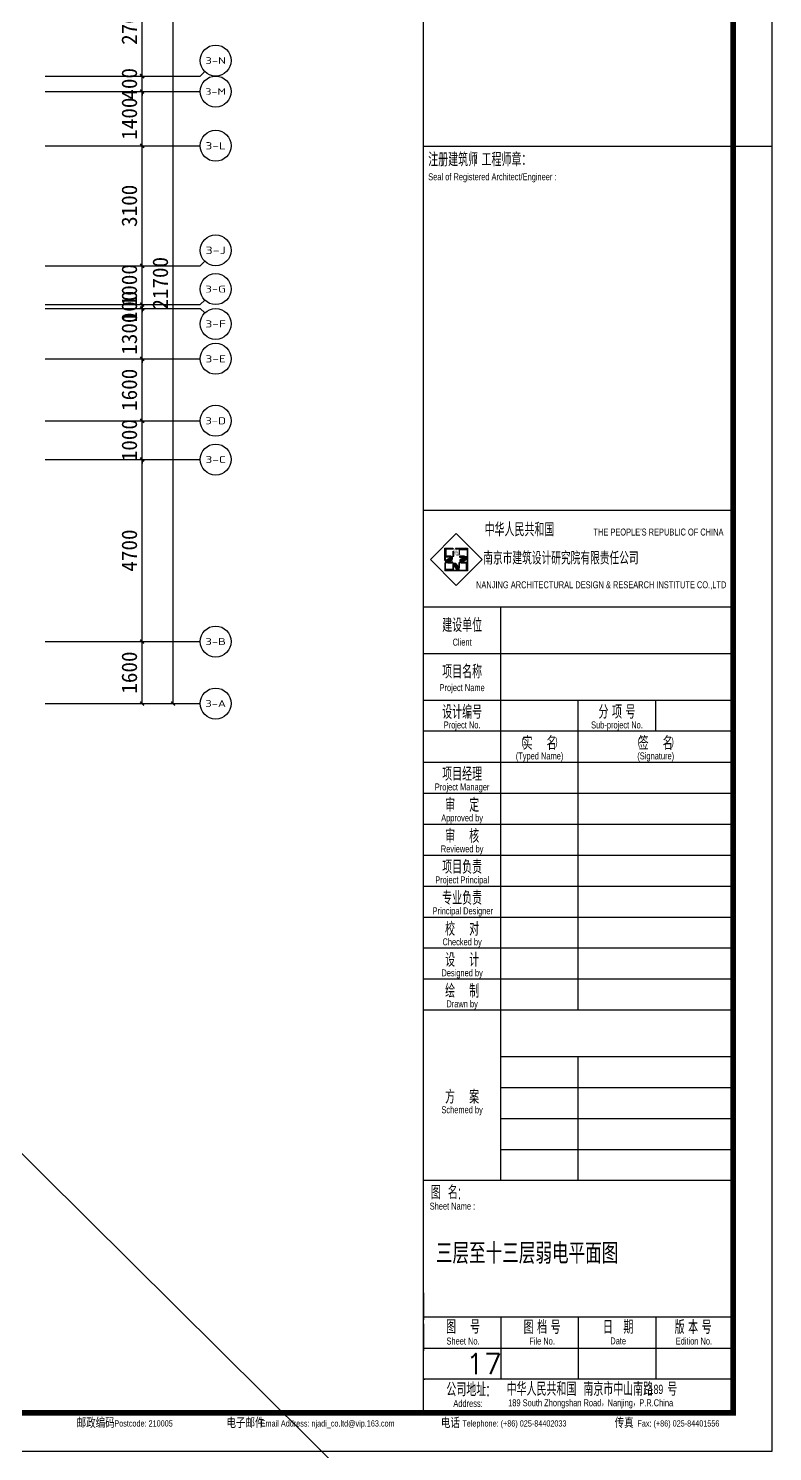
# Model space of a CAD drawing. Extents: x 2378699 to 2462834, y 1041771 to 1211756.
# Drawn here: x 2443615 to 2462834, y 1152338 to 1189078 of the extents above; entities that cross this region are included whole.
import ezdxf
from ezdxf.enums import TextEntityAlignment as Align

# ---------------------------------------------------------------- set-up
doc = ezdxf.new("R2010")
doc.units = 0
doc.header["$LTSCALE"] = 1000
doc.layers.get('0').update_dxf_attribs({"linetype": 'CONTINUOUS'})
doc.layers.get('Defpoints').update_dxf_attribs({"color": 6, "linetype": 'CONTINUOUS'})
for name, color, linetype in [('0p-洞填充', 1, 'CONTINUOUS'), ('AXIS', 3, 'CONTINUOUS'), ('AXIS_TEXT', 7, 'CONTINUOUS'), ('LABEL_FIXBOX_PM', 7, 'CONTINUOUS'), ('LABEL_FIXTXT_PM', 3, 'CONTINUOUS'), ('LABEL_TXT_PM', 1, 'CONTINUOUS'), ('X1', 3, 'CONTINUOUS')]:
    doc.layers.add(name, color=color, linetype=linetype)
doc.styles.add('_TCH_AXIS', font='tssdeng.shx', dxfattribs={"width": 0.7, "bigfont": 'tssdchn.shx'})
doc.styles.add('COMPLEX', font='COMPLEX')
doc.styles.add('HZ', font='romans1.shx', dxfattribs={"width": 0.8, "bigfont": 'hztxt.shx'})
doc.styles.add('LABEL_FIXBOX_PM', font='tssdeng.shx', dxfattribs={"width": 0.7, "bigfont": 'tssdchn.shx'})
doc.styles.add('LABEL_FIXTXT_PM', font='pm_njadri_r.shx', dxfattribs={"width": 0.7, "bigfont": 'pm_njadri_hztxt.shx'})
doc.styles.add('LABEL_TXT_PM', font='pm_njadri_romans1.shx', dxfattribs={"width": 0.7, "bigfont": 'pm_njadri_hztxt.shx'})
doc.styles.add('黑体', font='simhei.ttf')
doc.dimstyles.new('_TCH_ARCH&&100', dxfattribs={"dimtxt": 400, "dimasz": 100, "dimexe": 250, "dimexo": 300, "dimgap": 126.25, "dimtad": 1, "dimdec": 0, "dimdsep": 46, "dimtxsty": '黑体', "dimblk": 'ARCHTICK', "dimcen": 0.09, "dimclrt": 7, "dimazin": 2, "dimtfac": 1, "dimtdec": 0, "dimtix": 1, "dimtmove": 2, "dimatfit": 3, "dimldrblk": 'ARCHTICK', "dimfxl": 0, "dimtolj": 1, "dimtzin": 0, "dimarcsym": 0})
pattern_1 = [(0, (-730.89111, -636.81473), (0.078125, 0.15625), [0, -0.15625])]

# ---------------------------------------------------------------- blocks, each defined once
blk = doc.blocks.new('PMSheet_A1_20150113_5-3892016032414355901')
at = {"layer": 'LABEL_FIXBOX_PM'}
h = blk.add_hatch(color=256, dxfattribs=at)
h.paths.add_polyline_path([(762.26, 232.85), (762.26, 231.16), (762.39, 231.16), (762.39, 233.19), (759.25, 233.19), (759.34, 233.06), (760.21, 233.06), (760.21, 231.79), (760.35, 231.58), (760.35, 232.85)])
h.paths.add_polyline_path([(756.57, 233.19), (756.57, 230.05), (756.7, 230.14), (756.7, 231.01), (757.97, 231.01), (758.18, 231.16), (756.91, 231.16), (756.91, 233.06), (758.61, 233.06), (758.61, 233.19)])
h.paths.add_polyline_path([(758.61, 231.16), (758.84, 231.16), (758.84, 232.1), (758.61, 232.45)])
h.paths.add_polyline_path([(760.35, 231.16), (760.35, 230.92), (761.3, 230.92), (761.65, 231.16)])
h.paths.add_polyline_path([(760.99, 229.55), (760.77, 229.41), (762.05, 229.41), (762.05, 227.5), (760.35, 227.5), (760.35, 227.37), (762.39, 227.37), (762.39, 230.51), (762.26, 230.42), (762.26, 229.55)])
h.paths.add_polyline_path([(760.12, 228.46), (760.35, 228.11), (760.35, 229.41), (760.12, 229.41)])
h.paths.add_polyline_path([(756.7, 227.71), (756.7, 229.41), (756.57, 229.41), (756.57, 227.37), (759.71, 227.37), (759.62, 227.5), (758.75, 227.5), (758.75, 228.78), (758.61, 228.99), (758.61, 227.71)])
h.paths.add_polyline_path([(758.61, 229.41), (758.61, 229.65), (757.66, 229.65), (757.31, 229.41)])
h = blk.add_hatch(dxfattribs=at)
h.set_pattern_fill('DOTS', color=256, scale=2.5, style=0)
h.set_pattern_definition(pattern_1)
h.paths.add_polyline_path([(759.25, 233.19), (758.61, 233.19), (758.61, 232.45), (759.49, 231.16), (760.35, 231.16), (760.35, 231.58)])
h = blk.add_hatch(dxfattribs=at)
h.set_pattern_fill('DOTS', color=256, scale=2.5, style=0)
h.set_pattern_definition(pattern_1)
h.paths.add_polyline_path([(758.61, 230.29), (758.61, 231.16), (758.18, 231.16), (756.57, 230.05), (756.57, 229.41), (757.31, 229.41)])
h = blk.add_hatch(dxfattribs=at)
h.set_pattern_fill('DOTS', color=256, scale=2.5, style=0)
h.set_pattern_definition(pattern_1)
h.paths.add_polyline_path([(759.47, 229.41), (758.61, 229.41), (758.61, 228.99), (759.71, 227.37), (760.35, 227.37), (760.35, 228.11)])
h = blk.add_hatch(dxfattribs=at)
h.set_pattern_fill('DOTS', color=256, scale=2.5, style=0)
h.set_pattern_definition(pattern_1)
h.paths.add_polyline_path([(760.35, 230.27), (760.35, 229.41), (760.77, 229.41), (762.39, 230.51), (762.39, 231.16), (761.65, 231.16)])
for p, q in [((756.57, 233.19), (758.61, 233.19)), ((756.57, 230.05), (756.57, 233.19)), ((756.91, 233.06), (758.61, 233.06)), ((756.91, 231.16), (756.91, 233.06)), ((758.61, 233.19), (758.61, 233.06)), ((758.61, 232.45), (758.61, 231.16)), ((758.61, 232.45), (758.84, 232.1)), ((758.84, 231.16), (758.84, 232.1)), ((759.25, 233.19), (762.39, 233.19)), ((759.25, 233.19), (759.34, 233.06)), ((759.34, 233.06), (760.21, 233.06)), ((760.21, 233.06), (760.21, 231.79)), ((760.21, 231.79), (760.35, 231.58)), ((760.35, 232.85), (762.26, 232.85)), ((760.35, 231.58), (760.35, 232.85)), ((762.26, 232.85), (762.26, 231.16)), ((762.39, 233.19), (762.39, 227.37)), ((756.57, 230.05), (756.7, 230.14)), ((756.57, 229.41), (756.57, 227.37)), ((756.57, 229.41), (756.7, 229.41)), ((756.7, 231.01), (757.97, 231.01)), ((756.7, 230.14), (756.7, 231.01)), ((756.7, 227.71), (756.7, 229.41)), ((758.18, 231.16), (756.91, 231.16)), ((757.31, 229.41), (757.66, 229.65)), ((757.31, 229.41), (758.61, 229.41)), ((758.61, 229.65), (757.66, 229.65)), ((757.97, 231.01), (758.18, 231.16)), ((758.61, 231.16), (758.84, 231.16)), ((758.61, 229.41), (758.61, 229.65)), ((758.75, 228.78), (758.61, 228.99)), ((758.61, 228.99), (758.61, 227.71)), ((758.75, 227.5), (758.75, 228.78)), ((760.35, 229.41), (760.12, 229.41)), ((760.12, 229.41), (760.12, 228.46)), ((760.35, 228.11), (760.12, 228.46)), ((761.65, 231.16), (760.35, 231.16)), ((760.35, 231.16), (760.35, 230.92)), ((760.35, 230.92), (761.3, 230.92)), ((760.35, 228.11), (760.35, 229.41)), ((760.99, 229.55), (760.77, 229.41)), ((760.77, 229.41), (762.05, 229.41)), ((762.26, 229.55), (760.99, 229.55)), ((761.65, 231.16), (761.3, 230.92)), ((762.05, 229.41), (762.05, 227.5)), ((762.39, 231.16), (762.26, 231.16)), ((762.39, 230.51), (762.26, 230.42)), ((762.26, 230.42), (762.26, 229.55)), ((759.71, 227.37), (756.57, 227.37)), ((758.61, 227.71), (756.7, 227.71)), ((759.62, 227.5), (758.75, 227.5)), ((759.71, 227.37), (759.62, 227.5)), ((762.05, 227.5), (760.35, 227.5)), ((760.35, 227.37), (760.35, 227.5)), ((762.39, 227.37), (760.35, 227.37)), ((771, 186), (771, 218)), ((751, 206), (831, 206)), ((751, 194), (831, 194)), ((791, 186), (791, 194)), ((811, 186), (811, 194)), ((771, 70), (771, 186)), ((791, 114), (791, 186)), ((751, 178), (831, 178)), ((751, 170), (831, 170)), ((751, 162), (831, 162)), ((751, 154), (831, 154)), ((751, 146), (831, 146)), ((751, 138), (831, 138)), ((751, 130), (831, 130)), ((751, 122), (831, 122)), ((791, 70), (791, 102)), ((771, 94), (831, 94)), ((771, 86), (831, 86)), ((771, 78), (831, 78)), ((751, 41), (751, 34)), ((771, 34.7), (771, 18.7)), ((791, 34.7), (791, 18.7)), ((811, 34.7), (811, 18.7)), ((751, 33), (751, 26)), ((830.99, 26.64), (750.88, 26.64)), ((751.35, 18.64), (750.88, 18.64))]:
    blk.add_line(p, q, dxfattribs=at)
for points in [[(0, 594), (841, 594), (841, 0), (0, 0)], [(759.48, 223.59), (766.17, 230.28), (759.48, 236.97), (752.79, 230.28)]]:
    blk.add_lwpolyline(points, close=True, dxfattribs=at)
at = {"layer": 'LABEL_FIXBOX_PM', "const_width": 1.4}
blk.add_lwpolyline([(831, 584), (25, 584), (25, 10), (831, 10)], close=True, dxfattribs=at)
at = {"layer": 'LABEL_FIXBOX_PM', "const_width": 0.35}
for points in [[(751, 10), (751, 584)], [(751, 337), (831, 337)], [(841, 337), (831, 337)], [(751, 243), (831, 243)], [(751, 218), (831, 218)], [(751, 186), (831, 186)], [(751, 114), (831, 114)], [(751, 70), (831, 70)], [(751, 34.7), (831, 34.7)], [(751, 18.7), (831, 18.7)]]:
    blk.add_lwpolyline(points, dxfattribs=at)
at = {"layer": 'LABEL_FIXBOX_PM'}
blk.add_lwpolyline([(771, 102), (831, 102)], dxfattribs=at)
at = {"layer": 'LABEL_FIXBOX_PM', "style": 'LABEL_FIXBOX_PM', "width": 0.8}
blk.add_text('南京市建筑设计研究院有限责任公司', height=3.3, dxfattribs=at).set_placement((766.46, 229))
at = {"layer": 'LABEL_FIXTXT_PM', "style": 'LABEL_FIXTXT_PM', "width": 0.7}
for s, height, p in [('注册建筑师 工程师章：', 3.5, (752.24, 331.8)), ('Seal of Registered Architect/Engineer :', 1.8, (752.24, 328.21)), ('中华人民共和国', 3.5, (766.81, 236.26)), ("THE PEOPLE'S REPUBLIC OF CHINA", 1.8, (794.91, 236.49)), ('189', 2.4, (809.19, 14.85))]:
    blk.add_text(s, height=height, dxfattribs=at).set_placement(p)
for s, height, p in [('/', 2.4, (764.22, 333.62)), ('Sheet Name :', 1.8, (752.62, 63.36)), ('189 South Zhongshan Road，Nanjing，P.R.China', 1.8, (772.89, 12.59))]:
    blk.add_text(s, height=height, dxfattribs=at).set_placement(p, align=Align.MIDDLE_LEFT)
for s, height, p in [('NANJING ARCHITECTURAL DESIGN & RESEARCH INSTITUTE CO.,LTD', 1.8, (796.91, 222.87)), ('Postcode: 210005', 1.6, (678.72, 6.46)), ('Email Address: njadi_co.ltd@vip.163.com', 1.6, (726.27, 6.46)), ('Telephone: (+86) 025-84402033', 1.6, (774.51, 6.46)), ('Fax: (+86) 025-84401556', 1.6, (816.86, 6.46))]:
    blk.add_text(s, height=height, dxfattribs=at).set_placement(p, align=Align.CENTER)
for s, height, p in [('建设单位', 3.5, (761, 213.52)), ('Client', 1.8, (761, 208.99)), ('项目名称', 3.5, (761, 201.52)), ('Project Name', 1.8, (761, 196.99)), ('设计编号', 3.5, (761, 191.09)), ('分 项 号', 3.5, (801, 191.09)), ('Project No.', 1.8, (761, 187.36)), ('Sub-project No.', 1.8, (801, 187.36)), ('(               )', 2, (781, 183.09)), ('实    名', 3.5, (781, 183.09)), ('(               )', 2, (811, 183.09)), ('签    名', 3.5, (811, 183.09)), ('(Typed Name)', 1.8, (781, 179.36)), ('(Signature)', 1.8, (811, 179.36)), ('项目经理', 3.5, (761, 175.09)), ('Project Manager', 1.8, (761, 171.36)), ('审    定', 3.5, (761, 167.09)), ('Approved by', 1.8, (761, 163.36)), ('审    核', 3.5, (761, 159.09)), ('Reviewed by', 1.8, (761, 155.36)), ('项目负责', 3.5, (761, 151.09)), ('Project Principal', 1.8, (761, 147.36)), ('专业负责', 3.5, (761, 143.09)), ('Principal Designer', 1.8, (761.17, 139.36)), ('校    对', 3.5, (761, 135.09)), ('Checked by', 1.8, (761, 131.36)), ('设    计', 3.5, (761, 127.09)), ('Designed by', 1.8, (761, 123.36)), ('绘    制', 3.5, (761, 119.09)), ('Drawn by', 1.8, (761, 115.36)), ('方    案', 3.5, (761, 91.75)), ('Schemed by', 1.8, (761, 88.02)), ('图  名:', 3.5, (756.85, 67.09)), ('图    号', 3.5, (761.24, 32.29)), ('图 档 号', 3.5, (781.65, 32.29)), ('日   期', 3.5, (801.3, 32.29)), ('版 本 号', 3.5, (820.66, 32.29)), ('Sheet No.', 1.8, (761.24, 28.56)), ('File No.', 1.8, (781.65, 28.56)), ('Date', 1.8, (801.3, 28.56)), ('Edition No.', 1.8, (820.86, 28.56)), ('公司地址:', 3.5, (762.53, 16.19)), ('中华人民共和国  南京市中山南路    号', 3.5, (794.52, 16.32)), ('Address:', 1.8, (762.53, 12.46)), ('邮政编码', 2.7, (666.35, 7.55)), ('电子邮件', 2.7, (705.05, 7.55)), ('电话', 2.7, (757.98, 7.55)), ('传真', 2.7, (802.84, 7.55))]:
    blk.add_text(s, height=height, dxfattribs=at).set_placement(p, align=Align.MIDDLE)
at = {"layer": 'LABEL_TXT_PM', "style": 'LABEL_TXT_PM'}
for tag, height, width, p in [('修改图应说明理由', 4.5, 0.7, (788.35, 468.8)), ('出图章签名', 4.5, 0.7, (759.46, 338.09)), ('建设单位_U01', 4.5, 0.7, (800.9, 212.14)), ('建设单位', 4.5, 0.7, (800.9, 210.2)), ('建设单位_D01', 4.5, 0.7, (800.9, 207.4)), ('项目名称_U01', 4.5, 0.7, (800.9, 200.42)), ('项目名称', 4.5, 0.7, (800.9, 198.19)), ('项目名称_D01', 4.5, 0.7, (800.9, 195.3)), ('设计编号', 4.5, 0.6, (780.76, 187.9)), ('分项号', 4.5, 0.6, (820.26, 188)), ('项目经理', 4.5, 0.7, (780.26, 172)), ('项目经理签名', 4.5, 0.7, (810.18, 172.26)), ('审定签名', 4.5, 0.7, (810.18, 164.16)), ('审定', 4.5, 0.7, (780.26, 163.9)), ('审核', 4.5, 0.7, (780.26, 156)), ('审核签名', 4.5, 0.7, (810.18, 156.26)), ('项目负责', 4.5, 0.7, (780.26, 148)), ('项目负责签名', 4.5, 0.7, (810.18, 148.26)), ('专业负责', 4.5, 0.7, (780.26, 140)), ('专业负责签名', 4.5, 0.7, (810.18, 140.26)), ('校对', 4.5, 0.7, (780.26, 131.9)), ('校对签名', 4.5, 0.7, (810.18, 132.16)), ('设计', 4.5, 0.7, (780.26, 124)), ('设计签名', 4.5, 0.7, (810.18, 124.26)), ('绘制', 4.5, 0.7, (780.26, 115.9)), ('绘制签名', 4.5, 0.7, (810.18, 116.16)), ('方案_01', 4.5, 0.7, (780.26, 95.9)), ('方案_01签名', 4.5, 0.7, (810.18, 96.16)), ('方案_02', 4.5, 0.7, (780.26, 87.9)), ('方案_02签名', 4.5, 0.7, (810.18, 88.16)), ('方案_03', 4.5, 0.7, (780.29, 79.9)), ('方案_03签名', 4.5, 0.7, (810.2, 80.16)), ('方案_04签名', 4.5, 0.7, (810.18, 72.16)), ('方案_04', 4.5, 0.7, (780.26, 71.9)), ('图名_U02', 4.5, 0.7, (790.5, 60.2)), ('图名_U01', 4.5, 0.7, (790.5, 54.2)), ('图名', 4.5, 0.7, (790.5, 47.96)), ('图名_D01', 4.5, 0.7, (790.5, 42.4)), ('图名_D02', 4.5, 0.7, (790.5, 37)), ('图号', 3.5, 0.7, (760.97, 20.95)), ('图档号', 3.5, 0.7, (781.1, 20.95)), ('日期', 3.5, 0.7, (801.07, 20.95)), ('版本号', 3.5, 0.7, (820.27, 20.95))]:
    blk.add_attdef(tag, text='', height=height, dxfattribs=dict(at, width=width)).set_placement(p, align=Align.CENTER)
blk = doc.blocks.new('_ArchTick')
at = {"color": 0, "linetype": 'ByBlock', "const_width": 0.4}
blk.add_lwpolyline([(-0.5, -0.5), (0.5, 0.5)], dxfattribs=at)
blk = doc.blocks.new('*D58')
at = {"layer": 'AXIS', "color": 0, "lineweight": -2}
for p, q in [((2444351, 1173249), (2446801, 1173249)), ((2446551, 1171649), (2446551, 1173249)), ((2444351, 1171649), (2446801, 1171649))]:
    blk.add_line(p, q, dxfattribs=at)
at = {"layer": 'Defpoints', "color": 0}
for p in [(2444051, 1173249), (2446551, 1173249), (2444051, 1171649)]:
    blk.add_point(p, dxfattribs=at)
at = {"layer": 'AXIS', "color": 0, "lineweight": -2, "xscale": 100, "yscale": 100, "zscale": 100}
for p, rotation in [((2446551, 1173249), 90), ((2446551, 1171649), 270)]:
    blk.add_blockref('_ArchTick', p, dxfattribs=dict(at, rotation=rotation))
at = {"layer": 'AXIS', "color": 7, "insert": (2446223, 1172449), "char_height": 400, "attachment_point": 5, "rotation": 90, "style": '黑体'}
blk.add_mtext('\\A1;1600', dxfattribs=at)
blk = doc.blocks.new('*D59')
at = {"layer": 'AXIS', "color": 0, "lineweight": -2}
for p, q in [((2444351, 1177949), (2446801, 1177949)), ((2446551, 1173249), (2446551, 1177949)), ((2444351, 1173249), (2446801, 1173249))]:
    blk.add_line(p, q, dxfattribs=at)
at = {"layer": 'Defpoints', "color": 0}
for p in [(2444051, 1177949), (2446551, 1177949), (2444051, 1173249)]:
    blk.add_point(p, dxfattribs=at)
at = {"layer": 'AXIS', "color": 0, "lineweight": -2, "xscale": 100, "yscale": 100, "zscale": 100}
for p, rotation in [((2446551, 1177949), 90), ((2446551, 1173249), 270)]:
    blk.add_blockref('_ArchTick', p, dxfattribs=dict(at, rotation=rotation))
at = {"layer": 'AXIS', "color": 7, "insert": (2446223, 1175599), "char_height": 400, "attachment_point": 5, "rotation": 90, "style": '黑体'}
blk.add_mtext('\\A1;4700', dxfattribs=at)
blk = doc.blocks.new('*D60')
at = {"layer": 'AXIS', "color": 0, "lineweight": -2}
for p, q in [((2446551, 1178949), (2446551, 1179049)), ((2444351, 1178949), (2446801, 1178949)), ((2446551, 1177949), (2446551, 1178949)), ((2444351, 1177949), (2446801, 1177949)), ((2446551, 1177949), (2446551, 1177849))]:
    blk.add_line(p, q, dxfattribs=at)
at = {"layer": 'Defpoints', "color": 0}
for p in [(2444051, 1178949), (2446551, 1178949), (2444051, 1177949)]:
    blk.add_point(p, dxfattribs=at)
at = {"layer": 'AXIS', "color": 0, "lineweight": -2, "xscale": 100, "yscale": 100, "zscale": 100}
for p, rotation in [((2446551, 1178949), 270), ((2446551, 1177949), 90)]:
    blk.add_blockref('_ArchTick', p, dxfattribs=dict(at, rotation=rotation))
at = {"layer": 'AXIS', "color": 7, "insert": (2446223, 1178449), "char_height": 400, "attachment_point": 5, "rotation": 90, "style": '黑体'}
blk.add_mtext('\\A1;1000', dxfattribs=at)
blk = doc.blocks.new('*D61')
at = {"layer": 'AXIS', "color": 0, "lineweight": -2}
for p, q in [((2444351, 1180549), (2446801, 1180549)), ((2446551, 1178949), (2446551, 1180549)), ((2444351, 1178949), (2446801, 1178949))]:
    blk.add_line(p, q, dxfattribs=at)
at = {"layer": 'Defpoints', "color": 0}
for p in [(2444051, 1180549), (2446551, 1180549), (2444051, 1178949)]:
    blk.add_point(p, dxfattribs=at)
at = {"layer": 'AXIS', "color": 0, "lineweight": -2, "xscale": 100, "yscale": 100, "zscale": 100}
for p, rotation in [((2446551, 1180549), 90), ((2446551, 1178949), 270)]:
    blk.add_blockref('_ArchTick', p, dxfattribs=dict(at, rotation=rotation))
at = {"layer": 'AXIS', "color": 7, "insert": (2446223, 1179749), "char_height": 400, "attachment_point": 5, "rotation": 90, "style": '黑体'}
blk.add_mtext('\\A1;1600', dxfattribs=at)
blk = doc.blocks.new('*D62')
at = {"layer": 'AXIS', "color": 0, "lineweight": -2}
for p, q in [((2446551, 1181849), (2446551, 1181949)), ((2444351, 1181849), (2446801, 1181849)), ((2446551, 1180549), (2446551, 1181849)), ((2444351, 1180549), (2446801, 1180549)), ((2446551, 1180549), (2446551, 1180449))]:
    blk.add_line(p, q, dxfattribs=at)
at = {"layer": 'Defpoints', "color": 0}
for p in [(2444051, 1181849), (2446551, 1181849), (2444051, 1180549)]:
    blk.add_point(p, dxfattribs=at)
at = {"layer": 'AXIS', "color": 0, "lineweight": -2, "xscale": 100, "yscale": 100, "zscale": 100}
for p, rotation in [((2446551, 1181849), 270), ((2446551, 1180549), 90)]:
    blk.add_blockref('_ArchTick', p, dxfattribs=dict(at, rotation=rotation))
at = {"layer": 'AXIS', "color": 7, "insert": (2446223, 1181199), "char_height": 400, "attachment_point": 5, "rotation": 90, "style": '黑体'}
blk.add_mtext('\\A1;1300', dxfattribs=at)
blk = doc.blocks.new('*D63')
at = {"layer": 'AXIS', "color": 0, "lineweight": -2}
for p, q in [((2444351, 1181949), (2446801, 1181949)), ((2446551, 1181949), (2446551, 1182049)), ((2446551, 1181849), (2446551, 1181949)), ((2444351, 1181849), (2446801, 1181849)), ((2446551, 1181849), (2446551, 1181749))]:
    blk.add_line(p, q, dxfattribs=at)
at = {"layer": 'Defpoints', "color": 0}
for p in [(2444051, 1181949), (2446551, 1181949), (2444051, 1181849)]:
    blk.add_point(p, dxfattribs=at)
at = {"layer": 'AXIS', "color": 0, "lineweight": -2, "xscale": 100, "yscale": 100, "zscale": 100}
for p, rotation in [((2446551, 1181949), 270), ((2446551, 1181849), 90)]:
    blk.add_blockref('_ArchTick', p, dxfattribs=dict(at, rotation=rotation))
at = {"layer": 'AXIS', "color": 7, "insert": (2446223, 1181899), "char_height": 400, "attachment_point": 5, "rotation": 90, "style": '黑体'}
blk.add_mtext('\\A1;100', dxfattribs=at)
blk = doc.blocks.new('*D64')
at = {"layer": 'AXIS', "color": 0, "lineweight": -2}
for p, q in [((2446551, 1182949), (2446551, 1183049)), ((2444351, 1182949), (2446801, 1182949)), ((2446551, 1181949), (2446551, 1182949)), ((2444351, 1181949), (2446801, 1181949)), ((2446551, 1181949), (2446551, 1181849))]:
    blk.add_line(p, q, dxfattribs=at)
at = {"layer": 'Defpoints', "color": 0}
for p in [(2444051, 1182949), (2446551, 1182949), (2444051, 1181949)]:
    blk.add_point(p, dxfattribs=at)
at = {"layer": 'AXIS', "color": 0, "lineweight": -2, "xscale": 100, "yscale": 100, "zscale": 100}
for p, rotation in [((2446551, 1182949), 270), ((2446551, 1181949), 90)]:
    blk.add_blockref('_ArchTick', p, dxfattribs=dict(at, rotation=rotation))
at = {"layer": 'AXIS', "color": 7, "insert": (2446223, 1182449), "char_height": 400, "attachment_point": 5, "rotation": 90, "style": '黑体'}
blk.add_mtext('\\A1;1000', dxfattribs=at)
blk = doc.blocks.new('*D65')
at = {"layer": 'AXIS', "color": 0, "lineweight": -2}
for p, q in [((2444351, 1186049), (2446801, 1186049)), ((2446551, 1182949), (2446551, 1186049)), ((2444351, 1182949), (2446801, 1182949))]:
    blk.add_line(p, q, dxfattribs=at)
at = {"layer": 'Defpoints', "color": 0}
for p in [(2444051, 1186049), (2446551, 1186049), (2444051, 1182949)]:
    blk.add_point(p, dxfattribs=at)
at = {"layer": 'AXIS', "color": 0, "lineweight": -2, "xscale": 100, "yscale": 100, "zscale": 100}
for p, rotation in [((2446551, 1186049), 90), ((2446551, 1182949), 270)]:
    blk.add_blockref('_ArchTick', p, dxfattribs=dict(at, rotation=rotation))
at = {"layer": 'AXIS', "color": 7, "insert": (2446223, 1184499), "char_height": 400, "attachment_point": 5, "rotation": 90, "style": '黑体'}
blk.add_mtext('\\A1;3100', dxfattribs=at)
blk = doc.blocks.new('*D66')
at = {"layer": 'AXIS', "color": 0, "lineweight": -2}
for p, q in [((2444351, 1187449), (2446801, 1187449)), ((2446551, 1186049), (2446551, 1187449)), ((2444351, 1186049), (2446801, 1186049))]:
    blk.add_line(p, q, dxfattribs=at)
at = {"layer": 'Defpoints', "color": 0}
for p in [(2444051, 1187449), (2446551, 1187449), (2444051, 1186049)]:
    blk.add_point(p, dxfattribs=at)
at = {"layer": 'AXIS', "color": 0, "lineweight": -2, "xscale": 100, "yscale": 100, "zscale": 100}
for p, rotation in [((2446551, 1187449), 90), ((2446551, 1186049), 270)]:
    blk.add_blockref('_ArchTick', p, dxfattribs=dict(at, rotation=rotation))
at = {"layer": 'AXIS', "color": 7, "insert": (2446223, 1186749), "char_height": 400, "attachment_point": 5, "rotation": 90, "style": '黑体'}
blk.add_mtext('\\A1;1400', dxfattribs=at)
blk = doc.blocks.new('*D67')
at = {"layer": 'AXIS', "color": 0, "lineweight": -2}
for p, q in [((2444351, 1187849), (2446801, 1187849)), ((2446551, 1187849), (2446551, 1187949)), ((2446551, 1187449), (2446551, 1187849)), ((2444351, 1187449), (2446801, 1187449)), ((2446551, 1187449), (2446551, 1187349))]:
    blk.add_line(p, q, dxfattribs=at)
at = {"layer": 'Defpoints', "color": 0}
for p in [(2444051, 1187849), (2446551, 1187849), (2444051, 1187449)]:
    blk.add_point(p, dxfattribs=at)
at = {"layer": 'AXIS', "color": 0, "lineweight": -2, "xscale": 100, "yscale": 100, "zscale": 100}
for p, rotation in [((2446551, 1187849), 270), ((2446551, 1187449), 90)]:
    blk.add_blockref('_ArchTick', p, dxfattribs=dict(at, rotation=rotation))
at = {"layer": 'AXIS', "color": 7, "insert": (2446223, 1187649), "char_height": 400, "attachment_point": 5, "rotation": 90, "style": '黑体'}
blk.add_mtext('\\A1;400', dxfattribs=at)
blk = doc.blocks.new('*D68')
at = {"layer": 'AXIS', "color": 0, "lineweight": -2}
for p, q in [((2444351, 1190549), (2446801, 1190549)), ((2446551, 1187849), (2446551, 1190549)), ((2444351, 1187849), (2446801, 1187849))]:
    blk.add_line(p, q, dxfattribs=at)
at = {"layer": 'Defpoints', "color": 0}
for p in [(2444051, 1190549), (2446551, 1190549), (2444051, 1187849)]:
    blk.add_point(p, dxfattribs=at)
at = {"layer": 'AXIS', "color": 0, "lineweight": -2, "xscale": 100, "yscale": 100, "zscale": 100}
for p, rotation in [((2446551, 1190549), 90), ((2446551, 1187849), 270)]:
    blk.add_blockref('_ArchTick', p, dxfattribs=dict(at, rotation=rotation))
at = {"layer": 'AXIS', "color": 7, "insert": (2446223, 1189199), "char_height": 400, "attachment_point": 5, "rotation": 90, "style": '黑体'}
blk.add_mtext('\\A1;2700', dxfattribs=at)
blk = doc.blocks.new('*D71')
at = {"layer": 'AXIS', "color": 0, "lineweight": -2}
for p, q in [((2444351, 1193349), (2447601, 1193349)), ((2447351, 1171649), (2447351, 1193349)), ((2444351, 1171649), (2447601, 1171649))]:
    blk.add_line(p, q, dxfattribs=at)
at = {"layer": 'Defpoints', "color": 0}
for p in [(2444051, 1193349), (2447351, 1193349), (2444051, 1171649)]:
    blk.add_point(p, dxfattribs=at)
at = {"layer": 'AXIS', "color": 0, "lineweight": -2, "xscale": 100, "yscale": 100, "zscale": 100}
for p, rotation in [((2447351, 1193349), 90), ((2447351, 1171649), 270)]:
    blk.add_blockref('_ArchTick', p, dxfattribs=dict(at, rotation=rotation))
at = {"layer": 'AXIS', "color": 7, "insert": (2447023, 1182499), "char_height": 400, "attachment_point": 5, "rotation": 90, "style": '黑体'}
blk.add_mtext('\\A1;21700', dxfattribs=at)
blk = doc.blocks.new('_AXISO')
blk.add_circle((0, 0), 0.5)
at = {"layer": 'AXIS_TEXT', "style": 'COMPLEX', "width": 1.041667}
blk.add_attdef('A', text='', height=0.56, dxfattribs=at).set_placement((-0.25, -0.28), (0.25, -0.28), align=Align.FIT)

msp = doc.modelspace()

# ---------------------------------------------------------------- linework, layer by layer
at = {"layer": '0p-洞填充'}
msp.add_xline((2326194.3, 1276250.7), (0.71021575, -0.70398408), dxfattribs=at)
at = {"layer": 'AXIS'}
for p, q in [((2444051, 1187849.2), (2448051, 1187849.2)), ((2448168.2, 1187966.4), (2448051, 1187849.2)), ((2444051, 1187449.2), (2448051, 1187449.2)), ((2444051, 1186049.2), (2448051, 1186049.2)), ((2448168.2, 1183066.4), (2448051, 1182949.2)), ((2444051, 1182949.2), (2448051, 1182949.2)), ((2444051, 1181949.2), (2448051, 1181949.2)), ((2448168.2, 1182066.4), (2448051, 1181949.2)), ((2444051, 1181849.2), (2448051, 1181849.2)), ((2448168.2, 1181732.1), (2448051, 1181849.2)), ((2444051, 1180549.2), (2448051, 1180549.2)), ((2444051, 1178949.2), (2448051, 1178949.2)), ((2444051, 1177949.2), (2448051, 1177949.2)), ((2444051, 1173249.2), (2448051, 1173249.2)), ((2444051, 1171649.2), (2448051, 1171649.2))]:
    msp.add_line(p, q, dxfattribs=at)

# ---------------------------------------------------------------- block references
at = {"xscale": 100, "yscale": 100, "zscale": 100}
msp.add_blockref('PMSheet_A1_20150113_5-3892016032414355901', (2378716.3, 1152338.1), dxfattribs=at)
at = {"layer": 'AXIS'}
ref = msp.add_blockref('_AXISO', (2448451, 1188249.2), dxfattribs=dict(at, xscale=800, yscale=800, zscale=800))
ref.add_attrib('A', '3-N', dxfattribs={"layer": 'AXIS_TEXT', "height": 174.59, "style": '_TCH_AXIS', "width": 1.320635}).set_placement((2448185, 1188161.9), (2448717, 1188161.9), align=Align.FIT)
ref = msp.add_blockref('_AXISO', (2448451, 1187449.2), dxfattribs=dict(at, xscale=800, yscale=800, zscale=800))
ref.add_attrib('A', '3-M', dxfattribs={"layer": 'AXIS_TEXT', "height": 169.79, "style": '_TCH_AXIS', "width": 1.317972}).set_placement((2448184.2, 1187364.3), (2448717.8, 1187364.3), align=Align.FIT)
ref = msp.add_blockref('_AXISO', (2448451, 1186049.2), dxfattribs=dict(at, xscale=800, yscale=800, zscale=800))
ref.add_attrib('A', '3-L', dxfattribs={"layer": 'AXIS_TEXT', "height": 185, "style": '_TCH_AXIS', "width": 1.280788}).set_placement((2448186.7, 1185956.7), (2448715.3, 1185956.7), align=Align.FIT)
ref = msp.add_blockref('_AXISO', (2448451, 1183349.2), dxfattribs=dict(at, xscale=800, yscale=800, zscale=800))
ref.add_attrib('A', '3-J', dxfattribs={"layer": 'AXIS_TEXT', "height": 196.63, "style": '_TCH_AXIS', "width": 1.238095}).set_placement((2448188.8, 1183250.9), (2448713.2, 1183250.9), align=Align.FIT)
ref = msp.add_blockref('_AXISO', (2448451, 1182349.2), dxfattribs=dict(at, xscale=800, yscale=800, zscale=800))
ref.add_attrib('A', '3-G', dxfattribs={"layer": 'AXIS_TEXT', "height": 177.09, "style": '_TCH_AXIS', "width": 1.278689}).set_placement((2448185.4, 1182260.7), (2448716.6, 1182260.7), align=Align.FIT)
ref = msp.add_blockref('_AXISO', (2448451, 1181449.2), dxfattribs=dict(at, xscale=800, yscale=800, zscale=800))
ref.add_attrib('A', '3-F', dxfattribs={"layer": 'AXIS_TEXT', "height": 182.29, "style": '_TCH_AXIS', "width": 1.280065}).set_placement((2448186.3, 1181358.1), (2448715.8, 1181358.1), align=Align.FIT)
ref = msp.add_blockref('_AXISO', (2448451, 1180549.2), dxfattribs=dict(at, xscale=800, yscale=800, zscale=800))
ref.add_attrib('A', '3-E', dxfattribs={"layer": 'AXIS_TEXT', "height": 182.29, "style": '_TCH_AXIS', "width": 1.280065}).set_placement((2448186.3, 1180458.1), (2448715.8, 1180458.1), align=Align.FIT)
ref = msp.add_blockref('_AXISO', (2448451, 1178949.2), dxfattribs=dict(at, xscale=800, yscale=800, zscale=800))
ref.add_attrib('A', '3-D', dxfattribs={"layer": 'AXIS_TEXT', "height": 179.65, "style": '_TCH_AXIS', "width": 1.279365}).set_placement((2448185.8, 1178859.4), (2448716.2, 1178859.4), align=Align.FIT)
ref = msp.add_blockref('_AXISO', (2448451, 1177949.2), dxfattribs=dict(at, xscale=800, yscale=800, zscale=800))
ref.add_attrib('A', '3-C', dxfattribs={"layer": 'AXIS_TEXT', "height": 185, "style": '_TCH_AXIS', "width": 1.217799}).set_placement((2448186.7, 1177856.7), (2448715.3, 1177856.7), align=Align.FIT)
ref = msp.add_blockref('_AXISO', (2448451, 1173249.2), dxfattribs=dict(at, xscale=800, yscale=800, zscale=800))
ref.add_attrib('A', '3-B', dxfattribs={"layer": 'AXIS_TEXT', "height": 179.65, "style": '_TCH_AXIS', "width": 1.279365}).set_placement((2448185.8, 1173159.4), (2448716.2, 1173159.4), align=Align.FIT)
ref = msp.add_blockref('_AXISO', (2448451, 1171649.2), dxfattribs=dict(at, xscale=800, yscale=800, zscale=800))
ref.add_attrib('A', '3-A', dxfattribs={"layer": 'AXIS_TEXT', "height": 177.09, "style": '_TCH_AXIS', "width": 1.258065}).set_placement((2448185.4, 1171560.7), (2448716.6, 1171560.7), align=Align.FIT)

# ---------------------------------------------------------------- texts
at = {"layer": 'X1', "style": 'HZ', "width": 0.8}
msp.add_text('三层至十三层弱电平面图', height=535.475, dxfattribs=at).set_placement((2454138.9, 1157185.9))
at = {"layer": 'X1', "style": 'HZ'}
msp.add_text('17', height=535.47, dxfattribs=at).set_placement((2454920.4, 1154335.1))

# ---------------------------------------------------------------- dimensions: what is measured, and where the dimension line sits
at = {"layer": 'AXIS'}
for p1, p2, distance, picture, middle in [((2444051, 1171649.2), (2444051, 1193349.2), -3300, '*D71', (2447022.5, 1182499.2)), ((2444051, 1187849.2), (2444051, 1190549.2), -2500, '*D68', (2446222.5, 1189199.2)), ((2444051, 1187449.2), (2444051, 1187849.2), -2500, '*D67', (2446222.5, 1187649.2)), ((2444051, 1186049.2), (2444051, 1187449.2), -2500, '*D66', (2446222.5, 1186749.2)), ((2444051, 1182949.2), (2444051, 1186049.2), -2500, '*D65', (2446222.5, 1184499.2)), ((2444051, 1181949.2), (2444051, 1182949.2), -2500, '*D64', (2446222.5, 1182449.2)), ((2444051, 1181849.2), (2444051, 1181949.2), -2500, '*D63', (2446222.5, 1181899.2)), ((2444051, 1180549.2), (2444051, 1181849.2), -2500, '*D62', (2446222.5, 1181199.2)), ((2444051, 1178949.2), (2444051, 1180549.2), -2500, '*D61', (2446222.5, 1179749.2)), ((2444051, 1177949.2), (2444051, 1178949.2), -2500, '*D60', (2446222.5, 1178449.2)), ((2444051, 1173249.2), (2444051, 1177949.2), -2500, '*D59', (2446222.5, 1175599.2)), ((2444051, 1171649.2), (2444051, 1173249.2), -2500, '*D58', (2446222.5, 1172449.2))]:
    dim = msp.add_aligned_dim(p1=p1, p2=p2, distance=distance, dimstyle='_TCH_ARCH&&100', dxfattribs=at)
    dim.commit()
    dim.dimension.update_dxf_attribs({"geometry": picture, "text_midpoint": middle})

doc.saveas('drawing.dxf')
